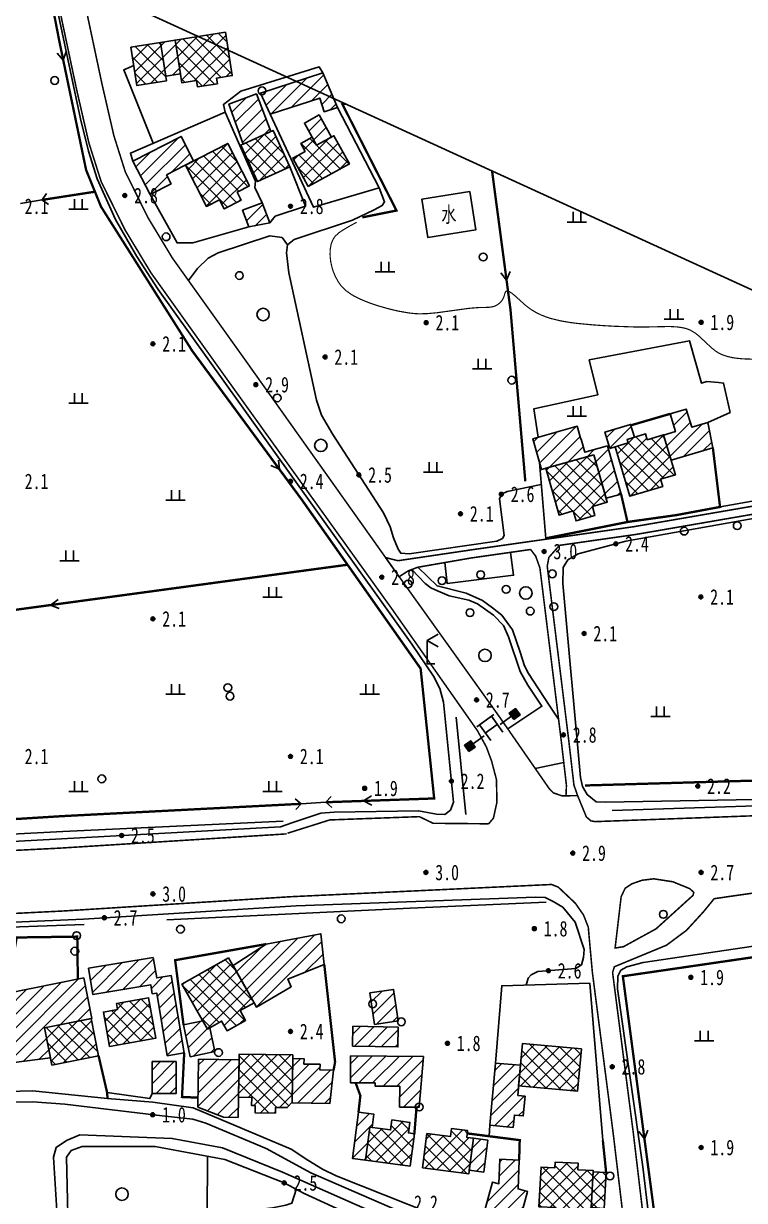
# Model space of a CAD drawing. Header units: metres. Extents: x 494039 to 619385, y 3351420 to 3402703.
# Drawn here: x 586638.6 to 586824.2, y 3394389.4 to 3394692.6 of the extents above; entities that cross this region are included whole.
import ezdxf
from ezdxf.enums import TextEntityAlignment as Align

# ---------------------------------------------------------------- set-up
doc = ezdxf.new("R2010")
doc.units = ezdxf.units.M
for name, pattern in [('2180', [0]), ('2430', [0]), ('2450', [0]), ('4410a', [0]), ('8521', [0]), ('8522', [0]), ('9376', [0]), ('9610', [0])]:
    doc.linetypes.add(name, pattern=pattern)
for name, color, linetype in [('210100', 130, 'Continuous'), ('220200', 130, 'Continuous'), ('220900', 130, '2180'), ('261000', 141, 'Continuous'), ('261301', 141, 'Continuous'), ('310300', 8, 'Continuous'), ('310500', 8, 'Continuous'), ('350203', 8, 'Continuous'), ('380201', 8, '2430'), ('380202', 8, '2450'), ('420500', 8, 'Continuous'), ('440100', 8, 'Continuous'), ('451002', 8, 'Continuous'), ('510301', 8, 'Continuous'), ('720100', 8, 'Continuous'), ('760201', 8, '8521'), ('760202', 8, '8522'), ('810100', 8, '9610'), ('810302', 8, 'Continuous'), ('810501', 8, 'Continuous'), ('810510', 8, 'Continuous'), ('范围线', 8, 'Continuous')]:
    doc.layers.add(name, color=color, linetype=linetype)
doc.layers.add('710101', color=8, linetype='Continuous', lineweight=0)
pattern_1 = [(45, (0, 0), (-1.767766953, 1.767766953), []), (135, (0, 0), (-1.767766953, -1.767766953), [])]
pattern_2 = [(45, (0, 0), (-1.767766953, 1.767766953), [])]

# ---------------------------------------------------------------- blocks, each defined once
blk = doc.blocks.new('gc052')
for p, q in [((0, 3), (1.39, 3.8)), ((0, 3), (1.39, 2.2)), ((0, 0), (0, 3)), ((1, 0), (0, 0))]:
    blk.add_line(p, q)
blk = doc.blocks.new('gc170')
at = {"linetype": 'Continuous'}
blk.add_circle((0, 0), 0.5, dxfattribs=at)
blk = doc.blocks.new('gu')
at = {"flags": 128}
for points in [[(3.75, 0), (-3.75, 0)], [(2.71, -0.6), (3.75, 0), (3.75, 0), (2.71, 0.6)]]:
    blk.add_lwpolyline(points, dxfattribs=at)
blk = doc.blocks.new('p_point')
for radius in [0.25, 0.2, 0.15, 0.1, 0.05]:
    blk.add_circle((0, 0), radius)
blk.add_point((0, 0))
blk = doc.blocks.new('v1')
blk.add_circle((0, 0), 0.8)
blk = doc.blocks.new('vm')
at = {"linetype": 'Continuous'}
for p, q in [((1.25, 0), (-1.25, 0)), ((-0.5, 0), (-0.5, 1.3)), ((0.5, 1.3), (0.5, 0))]:
    blk.add_line(p, q, dxfattribs=at)
blk = doc.blocks.new('gc002')
at = {"linetype": 'Continuous'}
blk.add_hatch(color=256, dxfattribs=at).paths.add_polyline_path([(0.5, 0.5), (-0.5, 0.5), (-0.5, -0.5), (0.5, -0.5)])
blk.add_lwpolyline([(-0.5, -0.5), (0.5, -0.5), (0.5, 0.5), (-0.5, 0.5), (-0.5, -0.5)])
blk = doc.blocks.new('gc284')
at = {"linetype": 'Continuous'}
for p, q in [((-1.35, 2.5), (1.35, 2.5)), ((-0.95, 0), (-0.95, 2.5)), ((-0.95, 2.5), (0.95, 2.5)), ((0.95, 0), (0.95, 2.5)), ((-0.95, 1.2), (0.95, 1.2))]:
    blk.add_line(p, q, dxfattribs=at)
blk = doc.blocks.new('1-3&1-4')
at = {"layer": '310300', "linetype": 'Continuous'}
h = blk.add_hatch(dxfattribs=at)
h.set_pattern_fill('ANSI31', color=8, scale=20, style=0)
h.set_pattern_definition(pattern_2)
h.paths.add_polyline_path([(586673.8275, 3394687.7667), (586677.6299, 3394688.3706), (586679.0161, 3394679.6414), (586675.2137, 3394679.0376)])
h = blk.add_hatch(dxfattribs=at)
h.set_pattern_fill('ANSI31', color=8, scale=20, style=0)
h.set_pattern_definition(pattern_2)
h.paths.add_polyline_path([(586715.6955, 3394679.9108), (586719.4715, 3394671.0125), (586716.0403, 3394669.8933), (586714.8845, 3394673.4366), (586702.1111, 3394669.2701), (586699.5849, 3394674.6558)])
h = blk.add_hatch(dxfattribs=at)
h.set_pattern_fill('ANSI31', color=8, scale=20, style=0)
h.set_pattern_definition(pattern_2)
h.paths.add_polyline_path([(586695.1218, 3394661.5401), (586691.4889, 3394671.8738), (586698.576, 3394674.5125), (586702.3107, 3394664.8444)])
h = blk.add_hatch(dxfattribs=at)
h.set_pattern_fill('ANSI31', color=8, scale=20, style=0)
h.set_pattern_definition(pattern_2)
h.paths.add_polyline_path([(586714.0533, 3394661.2595), (586710.9086, 3394667.0004), (586714.7229, 3394669.0898), (586717.8677, 3394663.3489)])
h = blk.add_hatch(dxfattribs=at)
h.set_pattern_fill('ANSI31', color=8, scale=20, style=0)
h.set_pattern_definition(pattern_2)
h.paths.add_polyline_path([(586675.3992, 3394653.6768), (586676.6059, 3394651.3138), (586671.1917, 3394648.549), (586666.7743, 3394657.1995), (586679.1789, 3394663.534), (586682.3896, 3394657.2465)])
h = blk.add_hatch(dxfattribs=at)
h.set_pattern_fill('ANSI31', color=8, scale=20, style=0)
h.set_pattern_definition(pattern_2)
h.paths.add_polyline_path([(586700.016, 3394646.4358), (586701.9816, 3394641.2771), (586696.6223, 3394640.2345), (586694.9893, 3394644.5204)])
h = blk.add_hatch(dxfattribs=at)
h.set_pattern_fill('ANSI31', color=8, scale=20, style=0)
h.set_pattern_definition(pattern_2)
h.paths.add_polyline_path([(586803.4288, 3394586.5936), (586806.4501, 3394587.4914), (586805.0884, 3394592.074), (586809.2689, 3394593.3162), (586810.6645, 3394588.6195), (586814.8056, 3394589.8501), (586816.1017, 3394583.3554), (586805.3411, 3394580.158)])
h = blk.add_hatch(dxfattribs=at)
h.set_pattern_fill('ANSI31', color=8, scale=20, style=0)
h.set_pattern_definition(pattern_2)
h.paths.add_polyline_path([(586785.4677, 3394581.5458), (586771.9467, 3394577.7312), (586769.7095, 3394585.6609), (586781.1522, 3394588.8891), (586782.1005, 3394585.5276), (586782.1886, 3394585.5524), (586783.1408, 3394582.1773), (586788.9692, 3394583.8216), (586792.4732, 3394571.4017), (586788.6351, 3394570.3189)])
h = blk.add_hatch(dxfattribs=at)
h.set_pattern_fill('ANSI31', color=8, scale=20, style=0)
h.set_pattern_definition(pattern_2)
h.paths.add_polyline_path([(586789.5686, 3394583.1741), (586788.3167, 3394587.387), (586794.9239, 3394589.3503), (586795.9009, 3394586.0625), (586793.9972, 3394585.4968), (586794.2721, 3394584.5717)])
h = blk.add_hatch(dxfattribs=at)
h.set_pattern_fill('ANSI31', color=8, scale=20, style=0)
h.set_pattern_definition(pattern_2)
h.paths.add_polyline_path([(586692.5553, 3394449.957), (586701.1018, 3394455.4867), (586715.1204, 3394458.1477), (586716.0427, 3394450.2257), (586706.6997, 3394446.4896), (586707.4937, 3394444.5041), (586698.5881, 3394439.2536), (586697.952, 3394440.3822)])
h = blk.add_hatch(dxfattribs=at)
h.set_pattern_fill('ANSI31', color=8, scale=20, style=0)
h.set_pattern_definition(pattern_2)
h.paths.add_polyline_path([(586671.9934, 3394452.0492), (586672.883, 3394446.7603), (586676.6235, 3394447.3895), (586679.9767, 3394427.4546), (586675.6001, 3394426.7184), (586672.8831, 3394442.8713), (586671.7623, 3394442.6827), (586671.3734, 3394444.9945), (586656.4666, 3394442.4871), (586655.3297, 3394449.2462)])
h = blk.add_hatch(dxfattribs=at)
h.set_pattern_fill('ANSI31', color=8, scale=20, style=0)
h.set_pattern_definition(pattern_2)
h.paths.add_polyline_path([(586643.962, 3394433.8704), (586645.5142, 3394426.1632), (586635.5237, 3394424.9243), (586633.7716, 3394442.6818), (586654.0942, 3394446.7747), (586656.1969, 3394436.3345)])
h = blk.add_hatch(dxfattribs=at)
h.set_pattern_fill('ANSI31', color=8, scale=20, style=0)
h.set_pattern_definition(pattern_2)
h.paths.add_polyline_path([(586727.807, 3394442.937), (586733.8787, 3394443.8246), (586735.0704, 3394435.6726), (586728.9987, 3394434.785)])
h = blk.add_hatch(dxfattribs=at)
h.set_pattern_fill('ANSI31', color=8, scale=20, style=0)
h.set_pattern_definition(pattern_2)
h.paths.add_polyline_path([(586679.8051, 3394434.6508), (586684.7504, 3394435.703), (586685.9395, 3394433.5935), (586686.5373, 3394433.9305), (586687.8439, 3394427.789), (586681.5499, 3394426.4499)])
h = blk.add_hatch(dxfattribs=at)
h.set_pattern_fill('ANSI31', color=8, scale=20, style=0)
h.set_pattern_definition(pattern_2)
h.paths.add_polyline_path([(586735.1034, 3394434.1208), (586735.0151, 3394429.0084), (586723.3251, 3394429.2103), (586723.4135, 3394434.3228)])
h = blk.add_hatch(dxfattribs=at)
h.set_pattern_fill('ANSI31', color=8, scale=20, style=0)
h.set_pattern_definition(pattern_2)
h.paths.add_polyline_path([(586671.7027, 3394425.2178), (586677.8974, 3394425.2028), (586677.8774, 3394416.9692), (586671.6827, 3394416.9842)])
h = blk.add_hatch(dxfattribs=at)
h.set_pattern_fill('ANSI31', color=8, scale=20, style=0)
h.set_pattern_definition(pattern_2)
h.paths.add_polyline_path([(586693.8858, 3394410.8275), (586690.0874, 3394410.885), (586683.5061, 3394413.4989), (586683.6924, 3394425.8174), (586694.1101, 3394425.6599)])
h = blk.add_hatch(dxfattribs=at)
h.set_pattern_fill('ANSI31', color=8, scale=20, style=0)
h.set_pattern_definition(pattern_2)
h.paths.add_polyline_path([(586707.9327, 3394426.0069), (586710.8386, 3394425.963), (586710.8176, 3394424.5776), (586714.955, 3394424.5151), (586714.9331, 3394423.065), (586718.4271, 3394423.0122), (586717.5036, 3394414.4508), (586707.7601, 3394414.5982)])
h = blk.add_hatch(dxfattribs=at)
h.set_pattern_fill('ANSI31', color=8, scale=20, style=0)
h.set_pattern_definition(pattern_2)
h.paths.add_polyline_path([(586741.5858, 3394426.5575), (586740.4924, 3394413.4981), (586735.43, 3394413.5142), (586735.4646, 3394418.8775), (586729.12, 3394418.9185), (586729.125, 3394419.7045), (586722.7581, 3394419.7456), (586722.8028, 3394426.6788)])
h = blk.add_hatch(dxfattribs=at)
h.set_pattern_fill('ANSI31', color=8, scale=20, style=0)
h.set_pattern_definition(pattern_2)
h.paths.add_polyline_path([(586765.8454, 3394416.4533), (586767.7335, 3394416.2789), (586767.2665, 3394411.2236), (586764.9857, 3394411.4343), (586764.6907, 3394408.2408), (586758.6564, 3394408.7984), (586760.139, 3394424.8461), (586766.566, 3394424.2523)])
h = blk.add_hatch(dxfattribs=at)
h.set_pattern_fill('ANSI31', color=8, scale=20, style=0)
h.set_pattern_definition(pattern_2)
h.paths.add_polyline_path([(586726.6258, 3394399.8257), (586723.2702, 3394400.2717), (586724.8536, 3394412.1827), (586728.8231, 3394411.6551), (586728.3697, 3394408.2446), (586727.7558, 3394408.3262)])
h = blk.add_hatch(dxfattribs=at)
h.set_pattern_fill('ANSI31', color=8, scale=20, style=0)
h.set_pattern_definition(pattern_2)
h.paths.add_polyline_path([(586754.467, 3394405.4499), (586758.1865, 3394404.9555), (586757.0959, 3394396.7512), (586753.3764, 3394397.2457)])
h = blk.add_hatch(dxfattribs=at)
h.set_pattern_fill('ANSI31', color=8, scale=20, style=0)
h.set_pattern_definition(pattern_2)
h.paths.add_polyline_path([(586765.102, 3394379.5157), (586756.727, 3394384.4827), (586759.354, 3394394.191), (586760.9978, 3394393.7462), (586761.2465, 3394400.0512), (586766.2265, 3394399.8547), (586765.9329, 3394392.4108), (586768.41, 3394391.7405)])
at = {"layer": '310500', "linetype": 'Continuous'}
h = blk.add_hatch(dxfattribs=at)
h.set_pattern_fill('ANSI37', color=8, scale=20, style=0)
h.set_pattern_definition(pattern_1)
h.paths.add_polyline_path([(586666.2255, 3394686.5595), (586667.7998, 3394676.646), (586675.4018, 3394677.8532), (586673.8275, 3394687.7667)])
h = blk.add_hatch(dxfattribs=at)
h.set_pattern_fill('ANSI37', color=8, scale=20, style=0)
h.set_pattern_definition(pattern_1)
h.paths.add_polyline_path([(586690.5821, 3394690.4274), (586692.3619, 3394679.2195), (586688.3028, 3394678.5749), (586688.5347, 3394677.1148), (586683.4063, 3394676.3004), (586683.1455, 3394677.9423), (586679.3809, 3394677.3445), (586677.6299, 3394688.3706)])
h = blk.add_hatch(dxfattribs=at)
h.set_pattern_fill('ANSI37', color=8, scale=20, style=0)
h.set_pattern_definition(pattern_1)
h.paths.add_polyline_path([(586707.1706, 3394655.6999), (586698.8849, 3394651.8916), (586694.5673, 3394661.2853), (586702.853, 3394665.0936)])
h = blk.add_hatch(dxfattribs=at)
h.set_pattern_fill('ANSI37', color=8, scale=20, style=0)
h.set_pattern_definition(pattern_1)
h.paths.add_polyline_path([(586711.9187, 3394650.669), (586707.924, 3394657.9617), (586711.0839, 3394659.6926), (586709.9754, 3394661.7163), (586712.9196, 3394663.3291), (586714.0533, 3394661.2595), (586718.5454, 3394663.7201), (586722.515, 3394656.4734)])
h = blk.add_hatch(dxfattribs=at)
h.set_pattern_fill('ANSI37', color=8, scale=20, style=0)
h.set_pattern_definition(pattern_1)
h.paths.add_polyline_path([(586696.77, 3394650.8487), (586693.5968, 3394649.2283), (586694.6684, 3394647.1299), (586690.2701, 3394644.8839), (586689.062, 3394647.2498), (586685.6977, 3394645.5318), (586680.2686, 3394656.1634), (586691.2044, 3394661.7478)])
h = blk.add_hatch(dxfattribs=at)
h.set_pattern_fill('ANSI37', color=8, scale=20, style=0)
h.set_pattern_definition(pattern_1)
h.paths.add_polyline_path([(586790.9773, 3394583.5927), (586794.2721, 3394584.5717), (586793.9972, 3394585.4968), (586798.7619, 3394586.9126), (586799.2033, 3394585.4271), (586803.4045, 3394586.6755), (586806.4593, 3394576.3948), (586802.6418, 3394575.2604), (586803.2025, 3394573.3735), (586794.7594, 3394570.8647)])
h = blk.add_hatch(dxfattribs=at)
h.set_pattern_fill('ANSI37', color=8, scale=20, style=0)
h.set_pattern_definition(pattern_1)
h.paths.add_polyline_path([(586785.4677, 3394581.5458), (586788.9144, 3394569.3288), (586785.0805, 3394568.2472), (586785.7523, 3394565.8659), (586780.8886, 3394564.4937), (586780.1664, 3394567.0536), (586776.4959, 3394566.0181), (586773.0996, 3394578.0565)])
h = blk.add_hatch(dxfattribs=at)
h.set_pattern_fill('ANSI37', color=8, scale=20, style=0)
h.set_pattern_definition(pattern_1)
h.paths.add_polyline_path([(586691.4188, 3394451.9733), (586697.952, 3394440.3822), (586694.3645, 3394438.3601), (586695.792, 3394435.8274), (586691.0355, 3394433.1464), (586689.6156, 3394435.6656), (586685.9395, 3394433.5935), (586679.3986, 3394445.1982)])
h = blk.add_hatch(dxfattribs=at)
h.set_pattern_fill('ANSI37', color=8, scale=20, style=0)
h.set_pattern_definition(pattern_1)
h.paths.add_polyline_path([(586660.7745, 3394429.1189), (586659.1696, 3394437.9642), (586662.7953, 3394438.622), (586662.5165, 3394440.1588), (586670.7896, 3394441.6599), (586672.6733, 3394431.2778)])
h = blk.add_hatch(dxfattribs=at)
h.set_pattern_fill('ANSI37', color=8, scale=20, style=0)
h.set_pattern_definition(pattern_1)
h.paths.add_polyline_path([(586645.8912, 3394424.2909), (586643.962, 3394433.8704), (586655.9948, 3394436.2938), (586657.9241, 3394426.7143)])
h = blk.add_hatch(dxfattribs=at)
h.set_pattern_fill('ANSI37', color=8, scale=20, style=0)
h.set_pattern_definition(pattern_1)
h.paths.add_polyline_path([(586707.9468, 3394426.9396), (586707.7632, 3394414.8), (586706.5154, 3394413.3472), (586703.4889, 3394413.393), (586703.4672, 3394411.9556), (586698.2437, 3394412.0346), (586698.2715, 3394413.8734), (586697.3256, 3394413.8877), (586697.3571, 3394415.9726), (586693.9644, 3394416.0239), (586694.1326, 3394427.1485)])
h = blk.add_hatch(dxfattribs=at)
h.set_pattern_fill('ANSI37', color=8, scale=20, style=0)
h.set_pattern_definition(pattern_1)
h.paths.add_polyline_path([(586782.2375, 3394428.4683), (586781.2325, 3394417.5901), (586766.0798, 3394418.99), (586767.0848, 3394429.8683)])
h = blk.add_hatch(dxfattribs=at)
h.set_pattern_fill('ANSI37', color=8, scale=20, style=0)
h.set_pattern_definition(pattern_1)
h.paths.add_polyline_path([(586726.6258, 3394399.8257), (586727.7558, 3394408.3262), (586733.1027, 3394407.6154), (586733.4434, 3394410.1783), (586738.0781, 3394409.5622), (586737.7156, 3394406.8352), (586739.2424, 3394406.6323), (586738.1342, 3394398.2958)])
h = blk.add_hatch(dxfattribs=at)
h.set_pattern_fill('ANSI37', color=8, scale=20, style=0)
h.set_pattern_definition(pattern_1)
h.paths.add_polyline_path([(586741.2979, 3394397.8753), (586742.4689, 3394406.685), (586748.5319, 3394405.8791), (586748.8116, 3394407.9836), (586752.9484, 3394407.4337), (586752.7157, 3394405.6827), (586754.467, 3394405.4499), (586753.2489, 3394396.2866)])
h = blk.add_hatch(dxfattribs=at)
h.set_pattern_fill('ANSI37', color=8, scale=20, style=0)
h.set_pattern_definition(pattern_1)
h.paths.add_polyline_path([(586780.6158, 3394387.3324), (586780.4648, 3394384.5612), (586775.5244, 3394384.8304), (586775.6754, 3394387.6016), (586771.295, 3394387.8402), (586771.8514, 3394398.0517), (586775.4415, 3394397.8561), (586775.5225, 3394399.3425), (586781.4476, 3394399.0196), (586781.3568, 3394397.3538), (586785.3241, 3394397.1376), (586784.7774, 3394387.1056)])
h = blk.add_hatch(dxfattribs=at)
h.set_pattern_fill('ANSI37', color=8, scale=20, style=0)
h.set_pattern_definition(pattern_1)
h.paths.add_polyline_path([(586785.3059, 3394396.8043), (586788.6287, 3394396.6233), (586788.1267, 3394387.4099), (586784.8039, 3394387.591)])
at = {"layer": '210100', "color": 141, "linetype": 'Continuous', "flags": 128}
for points in [[(586460.535, 3394404.5722), (586463.5451, 3394402.002), (586471.2973, 3394397.2827), (586476.339, 3394394.656), (586482.1859, 3394392.8672), (586490.8273, 3394392.0329), (586500.213, 3394392.6638), (586508.26, 3394393.5195), (586524.0591, 3394396.4435), (586551.6462, 3394403.7012), (586572.1699, 3394408.3242), (586578.3448, 3394410.4677), (586606.8248, 3394415.5615), (586610.6967, 3394415.8607), (586611.503, 3394414.0427), (586633.621, 3394414.7458), (586641.0374, 3394414.806), (586649.25, 3394414.234), (586674.2914, 3394411.2401), (586682.2002, 3394410.4106), (586685.5671, 3394409.3944), (586701.0882, 3394402.8009), (586712.5467, 3394396.565), (586743.8053, 3394383.0009)], [(586731.8947, 3394384.9377), (586705.258, 3394396.7217), (586689.8773, 3394402.9835), (586676.8957, 3394405.4243), (586653.0929, 3394406.3351), (586649.689, 3394404.8653), (586646.9968, 3394403.1098), (586646.337, 3394400.5595), (586647.7937, 3394377.2423)]]:
    blk.add_lwpolyline(points, dxfattribs=at)
at = {"layer": '220200', "color": 141, "linetype": 'Continuous', "const_width": 0.6, "flags": 128}
for points in [[(586644.0582, 3394707.4145), (586647.9244, 3394687.5411), (586654.715, 3394654.9021), (586658.5495, 3394645.4478), (586682.0323, 3394608.3129), (586710.3475, 3394569.8309), (586740.8546, 3394526.4531), (586744.3418, 3394493.0014), (586716.4615, 3394492.0276)], [(586721.4838, 3394671.9554), (586720.7055, 3394671.8508), (586734.6363, 3394644.4588), (586725.8307, 3394642.6971)], [(586643.3631, 3394647.1868), (586656.9876, 3394649.2987)], [(586722.035, 3394553.2126), (586602.0407, 3394536.9118), (586600.581, 3394534.861), (586598.219, 3394534.5834), (586605.1584, 3394485.7375)], [(586783.1814, 3394496.3429), (586939.2155, 3394500.8363), (586982.6873, 3394497.5148)], [(586710.0668, 3394491.6185), (586648.2717, 3394488.4317), (586596.276, 3394485.1825), (586544.1979, 3394483.2154), (586459.5203, 3394478.7366)], [(586986.2153, 3394468.8044), (586935.7761, 3394466.1656), (586935.4152, 3394467.2699), (586901.101, 3394462.0453), (586868.533, 3394457.974), (586831.6288, 3394452.8529), (586792.9299, 3394447.2035), (586801.9334, 3394379.3484), (586836.5721, 3394381.7162), (586838.782, 3394359.8741), (586888.9199, 3394367.5607), (586940.5758, 3394375.0655), (586996.2717, 3394383.0744)]]:
    blk.add_lwpolyline(points, dxfattribs=at)
at = {"layer": '220200', "color": 141, "linetype": 'Continuous', "const_width": 0.6, "elevation": 2.8894, "flags": 128}
blk.add_lwpolyline([(586767.811, 3394574.7011), (586763.9935, 3394618.909), (586759.2455, 3394654.6614)], dxfattribs=at)
at = {"layer": '220900', "color": 141, "linetype": 'Continuous'}
for p, q in [((586643.3631, 3394647.1868), (586644.5191, 3394648.8189)), ((586643.3631, 3394647.1868), (586644.9952, 3394646.0308)), ((586710.0668, 3394491.6185), (586708.5652, 3394492.9395)), ((586710.0668, 3394491.6185), (586708.7458, 3394490.1169)), ((586716.4615, 3394492.0276), (586717.7825, 3394493.5292)), ((586716.4615, 3394492.0276), (586717.9631, 3394490.7066))]:
    blk.add_line(p, q, dxfattribs=at)
at = {"layer": '220900', "color": 141, "linetype": '2180', "flags": 128}
for points, elevation in [([(586637.845, 3394646.2445), (586643.3631, 3394647.1868)], 2.589), ([(586710.0668, 3394491.6185), (586716.4615, 3394492.0276)], 2.6605)]:
    blk.add_lwpolyline(points, dxfattribs=dict(at, elevation=elevation))
at = {"layer": '261000', "color": 141, "linetype": 'Continuous', "elevation": 2.9192, "flags": 128}
blk.add_lwpolyline([(586741.1544, 3394647.4143), (586753.5159, 3394649.3524), (586755.066, 3394639.466), (586742.7045, 3394637.5279)], close=True, dxfattribs=at)
at = {"layer": '310300', "color": 8, "linetype": 'Continuous', "flags": 128}
for points in [[(586673.8275, 3394687.7667), (586677.6299, 3394688.3706), (586679.0161, 3394679.6414), (586675.2137, 3394679.0376)], [(586715.6955, 3394679.9108), (586719.4715, 3394671.0125), (586716.0403, 3394669.8933), (586714.8845, 3394673.4366), (586702.1111, 3394669.2701), (586699.5849, 3394674.6558)], [(586695.1218, 3394661.5401), (586691.4889, 3394671.8738), (586698.576, 3394674.5125), (586702.3107, 3394664.8444)], [(586714.0533, 3394661.2595), (586710.9086, 3394667.0004), (586714.7229, 3394669.0898), (586717.8677, 3394663.3489)], [(586675.3992, 3394653.6768), (586676.6059, 3394651.3138), (586671.1917, 3394648.549), (586666.7743, 3394657.1995), (586679.1789, 3394663.534), (586682.3896, 3394657.2465)], [(586700.016, 3394646.4358), (586701.9816, 3394641.2771), (586696.6223, 3394640.2345), (586694.9893, 3394644.5204)], [(586803.4288, 3394586.5936), (586806.4501, 3394587.4914), (586805.0884, 3394592.074), (586809.2689, 3394593.3162), (586810.6645, 3394588.6195), (586814.8056, 3394589.8501), (586816.1017, 3394583.3554), (586805.3411, 3394580.158)], [(586785.4677, 3394581.5458), (586771.9467, 3394577.7312), (586769.7095, 3394585.6609), (586781.1522, 3394588.8891), (586782.1005, 3394585.5276), (586782.1886, 3394585.5524), (586783.1408, 3394582.1773), (586788.9692, 3394583.8216), (586792.4732, 3394571.4017), (586788.6351, 3394570.3189)], [(586789.5686, 3394583.1741), (586788.3167, 3394587.387), (586794.9239, 3394589.3503), (586795.9009, 3394586.0625), (586793.9972, 3394585.4968), (586794.2721, 3394584.5717)], [(586692.5553, 3394449.957), (586701.1018, 3394455.4867), (586715.1204, 3394458.1477), (586716.0427, 3394450.2257), (586706.6997, 3394446.4896), (586707.4937, 3394444.5041), (586698.5881, 3394439.2536), (586697.952, 3394440.3822)], [(586671.9934, 3394452.0492), (586672.883, 3394446.7603), (586676.6235, 3394447.3895), (586679.9767, 3394427.4546), (586675.6001, 3394426.7184), (586672.8831, 3394442.8713), (586671.7623, 3394442.6827), (586671.3734, 3394444.9945), (586656.4666, 3394442.4871), (586655.3297, 3394449.2462)], [(586727.807, 3394442.937), (586733.8787, 3394443.8246), (586735.0704, 3394435.6726), (586728.9987, 3394434.785)], [(586679.8051, 3394434.6508), (586684.7504, 3394435.703), (586685.9395, 3394433.5935), (586686.5373, 3394433.9305), (586687.8439, 3394427.789), (586681.5499, 3394426.4499)], [(586671.7027, 3394425.2178), (586677.8974, 3394425.2028), (586677.8774, 3394416.9692), (586671.6827, 3394416.9842)], [(586707.9327, 3394426.0069), (586710.8386, 3394425.963), (586710.8176, 3394424.5776), (586714.955, 3394424.5151), (586714.9331, 3394423.065), (586718.4271, 3394423.0122), (586717.5036, 3394414.4508), (586707.7601, 3394414.5982)], [(586741.5858, 3394426.5575), (586740.4924, 3394413.4981), (586735.43, 3394413.5142), (586735.4646, 3394418.8775), (586729.12, 3394418.9185), (586729.125, 3394419.7045), (586722.7581, 3394419.7456), (586722.8028, 3394426.6788)], [(586726.6258, 3394399.8257), (586723.2702, 3394400.2717), (586724.8536, 3394412.1827), (586728.8231, 3394411.6551), (586728.3697, 3394408.2446), (586727.7558, 3394408.3262)], [(586754.467, 3394405.4499), (586758.1865, 3394404.9555), (586757.0959, 3394396.7512), (586753.3764, 3394397.2457)], [(586765.102, 3394379.5157), (586756.727, 3394384.4827), (586759.354, 3394394.191), (586760.9978, 3394393.7462), (586761.2465, 3394400.0512), (586766.2265, 3394399.8547), (586765.9329, 3394392.4108), (586768.41, 3394391.7405)]]:
    blk.add_lwpolyline(points, close=True, dxfattribs=at)
for points, elevation in [([(586643.962, 3394433.8704), (586645.5142, 3394426.1632), (586635.5237, 3394424.9243), (586633.7716, 3394442.6818), (586654.0942, 3394446.7747), (586656.1969, 3394436.3345)], 5.6393), ([(586735.1034, 3394434.1208), (586735.0151, 3394429.0084), (586723.3251, 3394429.2103), (586723.4135, 3394434.3228)], 5.0825), ([(586693.8858, 3394410.8275), (586690.0874, 3394410.885), (586683.5061, 3394413.4989), (586683.6924, 3394425.8174), (586694.1101, 3394425.6599)], 4.7098), ([(586765.8454, 3394416.4533), (586767.7335, 3394416.2789), (586767.2665, 3394411.2236), (586764.9857, 3394411.4343), (586764.6907, 3394408.2408), (586758.6564, 3394408.7984), (586760.139, 3394424.8461), (586766.566, 3394424.2523)], 6.9452)]:
    blk.add_lwpolyline(points, close=True, dxfattribs=dict(at, elevation=elevation))
at = {"layer": '310500', "color": 8, "linetype": 'Continuous', "flags": 128}
for points, elevation in [([(586666.2255, 3394686.5595), (586667.7998, 3394676.646), (586675.4018, 3394677.8532), (586673.8275, 3394687.7667)], 9.3198), ([(586690.5821, 3394690.4274), (586692.3619, 3394679.2195), (586688.3028, 3394678.5749), (586688.5347, 3394677.1148), (586683.4063, 3394676.3004), (586683.1455, 3394677.9423), (586679.3809, 3394677.3445), (586677.6299, 3394688.3706)], 10.7159), ([(586707.1706, 3394655.6999), (586698.8849, 3394651.8916), (586694.5673, 3394661.2853), (586702.853, 3394665.0936)], 10.1578), ([(586711.9187, 3394650.669), (586707.924, 3394657.9617), (586711.0839, 3394659.6926), (586709.9754, 3394661.7163), (586712.9196, 3394663.3291), (586714.0533, 3394661.2595), (586718.5454, 3394663.7201), (586722.515, 3394656.4734)], 9.2424), ([(586696.77, 3394650.8487), (586693.5968, 3394649.2283), (586694.6684, 3394647.1299), (586690.2701, 3394644.8839), (586689.062, 3394647.2498), (586685.6977, 3394645.5318), (586680.2686, 3394656.1634), (586691.2044, 3394661.7478)], 14.1095), ([(586691.4188, 3394451.9733), (586697.952, 3394440.3822), (586694.3645, 3394438.3601), (586695.792, 3394435.8274), (586691.0355, 3394433.1464), (586689.6156, 3394435.6656), (586685.9395, 3394433.5935), (586679.3986, 3394445.1982)], 13.3974), ([(586645.8912, 3394424.2909), (586643.962, 3394433.8704), (586655.9948, 3394436.2938), (586657.9241, 3394426.7143)], 10.2271), ([(586782.2375, 3394428.4683), (586781.2325, 3394417.5901), (586766.0798, 3394418.99), (586767.0848, 3394429.8683)], 13.9277), ([(586726.6258, 3394399.8257), (586727.7558, 3394408.3262), (586733.1027, 3394407.6154), (586733.4434, 3394410.1783), (586738.0781, 3394409.5622), (586737.7156, 3394406.8352), (586739.2424, 3394406.6323), (586738.1342, 3394398.2958)], 10.4066)]:
    blk.add_lwpolyline(points, close=True, dxfattribs=dict(at, elevation=elevation))
for points in [[(586790.9773, 3394583.5927), (586794.2721, 3394584.5717), (586793.9972, 3394585.4968), (586798.7619, 3394586.9126), (586799.2033, 3394585.4271), (586803.4045, 3394586.6755), (586806.4593, 3394576.3948), (586802.6418, 3394575.2604), (586803.2025, 3394573.3735), (586794.7594, 3394570.8647)], [(586785.4677, 3394581.5458), (586788.9144, 3394569.3288), (586785.0805, 3394568.2472), (586785.7523, 3394565.8659), (586780.8886, 3394564.4937), (586780.1664, 3394567.0536), (586776.4959, 3394566.0181), (586773.0996, 3394578.0565)], [(586660.7745, 3394429.1189), (586659.1696, 3394437.9642), (586662.7953, 3394438.622), (586662.5165, 3394440.1588), (586670.7896, 3394441.6599), (586672.6733, 3394431.2778)], [(586707.9468, 3394426.9396), (586707.7632, 3394414.8), (586706.5154, 3394413.3472), (586703.4889, 3394413.393), (586703.4672, 3394411.9556), (586698.2437, 3394412.0346), (586698.2715, 3394413.8734), (586697.3256, 3394413.8877), (586697.3571, 3394415.9726), (586693.9644, 3394416.0239), (586694.1326, 3394427.1485)], [(586741.2979, 3394397.8753), (586742.4689, 3394406.685), (586748.5319, 3394405.8791), (586748.8116, 3394407.9836), (586752.9484, 3394407.4337), (586752.7157, 3394405.6827), (586754.467, 3394405.4499), (586753.2489, 3394396.2866)], [(586780.6158, 3394387.3324), (586780.4648, 3394384.5612), (586775.5244, 3394384.8304), (586775.6754, 3394387.6016), (586771.295, 3394387.8402), (586771.8514, 3394398.0517), (586775.4415, 3394397.8561), (586775.5225, 3394399.3425), (586781.4476, 3394399.0196), (586781.3568, 3394397.3538), (586785.3241, 3394397.1376), (586784.7774, 3394387.1056)], [(586785.3059, 3394396.8043), (586788.6287, 3394396.6233), (586788.1267, 3394387.4099), (586784.8039, 3394387.591)]]:
    blk.add_lwpolyline(points, close=True, dxfattribs=at)
at = {"layer": '350203', "color": 8, "linetype": 'Continuous'}
for p, q in [((586765.0661, 3394514.7715), (586761.319, 3394512.0832)), ((586753.5094, 3394506.4802), (586757.2565, 3394509.1685))]:
    blk.add_line(p, q, dxfattribs=at)
at = {"layer": '380201', "color": 8, "linetype": '2430', "const_width": 0.6, "flags": 128}
for points, elevation in [([(586805.0884, 3394592.074), (586794.9912, 3394589.1238)], 5.067), ([(586718.8301, 3394425.0919), (586716.0427, 3394450.2257)], 4.9241), ([(586660.2259, 3394415.6858), (586660.1274, 3394417.2191), (586657.9241, 3394426.7143)], 4.0668), ([(586718.4271, 3394423.0122), (586718.8301, 3394425.0919)], 4.9241), ([(586724.1132, 3394419.7368), (586725.3387, 3394416.4179), (586724.8536, 3394412.1827)], 4.9241), ([(586739.2424, 3394406.6323), (586739.801, 3394413.5003)], 4.9241)]:
    blk.add_lwpolyline(points, dxfattribs=dict(at, elevation=elevation))
for points in [[(586794.1225, 3394564.2233), (586806.6541, 3394565.9867), (586817.9552, 3394568.0943), (586816.1017, 3394583.3554)], [(586773.0752, 3394560.0065), (586794.1225, 3394564.2233), (586792.4732, 3394571.4017)], [(586652.5811, 3394446.47), (586652.4413, 3394457.4034), (586636.8177, 3394457.1873), (586634.4358, 3394442.8156)], [(586701.1018, 3394455.4867), (586677.6371, 3394451.3385), (586679.8051, 3394434.6508)], [(586679.9767, 3394427.4546), (586679.4039, 3394416.0952), (586683.5429, 3394415.9328)], [(586766.2265, 3394399.8547), (586766.373, 3394404.9805), (586752.8528, 3394406.7139)], [(586788.6287, 3394396.6233), (586787.7731, 3394404.9078)]]:
    blk.add_lwpolyline(points, dxfattribs=at)
at = {"layer": '380202', "color": 8, "linetype": '2450', "flags": 128}
for points in [[(586666.9799, 3394681.809), (586664.3905, 3394680.7119), (586672.023, 3394661.805)], [(586715.6955, 3394679.9108), (586714.7032, 3394681.5139), (586694.5507, 3394675.2373), (586690.0847, 3394671.7709), (586690.4823, 3394669.7624), (586666.1133, 3394659.2574), (586666.7743, 3394657.1995)], [(586702.1111, 3394669.2701), (586713.256, 3394645.2846), (586730.1591, 3394650.3121), (586719.4715, 3394671.0125)], [(586701.9816, 3394641.2771), (586703.4294, 3394642.9905), (586711.2231, 3394645.6173), (586707.1706, 3394655.6999)], [(586671.1917, 3394648.549), (586678.1599, 3394636.1151), (586682.1723, 3394636.1762), (586696.6223, 3394640.2345)], [(586814.8056, 3394589.8501), (586820.5483, 3394592.4415), (586818.8464, 3394600.0073), (586817.567, 3394600.1542), (586814.5607, 3394600.4044), (586813.1598, 3394599.9969), (586810.1101, 3394610.9019), (586784.2601, 3394605.9917), (586786.4423, 3394596.9739), (586770.0315, 3394593.3774), (586771.1528, 3394586.0681)], [(586787.7731, 3394404.9078), (586784.3983, 3394445.4057), (586761.7564, 3394444.7533), (586760.139, 3394424.8461)]]:
    blk.add_lwpolyline(points, dxfattribs=at)
for points, elevation in [([(586700.016, 3394646.4358), (586698.1202, 3394650.3864), (586698.3675, 3394652.0026), (586690.4823, 3394669.7624)], 5.3885), ([(586771.4456, 3394579.5074), (586773.0752, 3394560.0065)], 4.8118), ([(586660.1274, 3394417.2191), (586671.1293, 3394415.6801), (586671.6827, 3394416.9842)], 4.0668), ([(586758.6564, 3394408.7984), (586758.4675, 3394405.994)], 5.579)]:
    blk.add_lwpolyline(points, dxfattribs=dict(at, elevation=elevation))
at = {"layer": '420500', "color": 8, "linetype": 'Continuous', "const_width": 0.4, "flags": 128}
for points in [[(586758.3635, 3394486.4695), (586759.5966, 3394487.9115), (586760.5076, 3394492.0737), (586760.3704, 3394497.9055), (586759.1247, 3394502.6429), (586757.7858, 3394506.2579), (586755.4785, 3394510.4621), (586733.4426, 3394541.85), (586691.054, 3394600.9165), (586671.3287, 3394628.5454), (586664.7231, 3394639.4891), (586658.5804, 3394651.9193), (586655.4078, 3394661.9569), (586652.2577, 3394675.6646), (586645.6753, 3394706.6739)], [(586653.2509, 3394703.2045), (586658.7903, 3394677.1084), (586661.8677, 3394663.717), (586664.805, 3394654.424), (586670.5961, 3394642.7053), (586676.9232, 3394632.223), (586696.4941, 3394604.8104), (586731.83, 3394555.0564)], [(586735.3264, 3394550.1333), (586761.0777, 3394514.1274)], [(586761.0777, 3394514.1274), (586773.9653, 3394495.5294), (586775.0603, 3394494.421), (586777.2592, 3394493.6727), (586781.2777, 3394493.7333), (586783.5341, 3394488.2334), (586784.6946, 3394487.2326), (586785.7519, 3394487.0314), (586938.148, 3394492.6401), (586985.418, 3394493.5263)], [(586463.6536, 3394471.1767), (586559.5605, 3394475.7667), (586647.9367, 3394480.2018), (586706.3349, 3394483.87)], [(586982.5114, 3394476.8982), (586938.608, 3394476.075), (586841.6129, 3394472.5053), (586831.3164, 3394469.3319), (586816.4393, 3394467.1812), (586813.6321, 3394463.7368)], [(586707.3515, 3394467.686), (586774.5778, 3394470.8387), (586776.284, 3394470.1691), (586780.6874, 3394466.0157), (586782.8076, 3394462.9569), (586784.0201, 3394459.8607), (586785.0652, 3394448.3191), (586790.4773, 3394406.4094), (586795.4062, 3394365.1236), (586799.4264, 3394329.4344), (586803.7656, 3394300.7777)], [(586707.3515, 3394467.686), (586648.8515, 3394464.0113), (586560.3545, 3394459.5701), (586464.3446, 3394454.9977)], [(586813.6321, 3394463.7368), (586809.2896, 3394459.0106), (586804.1675, 3394455.1989), (586790.7531, 3394449.6504), (586790.2833, 3394448.1657), (586795.5935, 3394407.0451), (586800.9988, 3394361.5325)]]:
    blk.add_lwpolyline(points, dxfattribs=at)
at = {"layer": '420500', "color": 8, "linetype": 'Continuous', "const_width": 0.4, "elevation": 3.2333, "flags": 128}
blk.add_lwpolyline([(586758.3635, 3394486.4695), (586744.0569, 3394486.6073), (586740.5247, 3394488.3144), (586717.4498, 3394487.4687), (586706.5845, 3394484.0412)], dxfattribs=at)
at = {"layer": '420500', "color": 8, "linetype": 'Continuous', "const_width": 0.4, "flags": 128}
blk.add_lwpolyline([(586790.9363, 3394454.4768), (586792.4857, 3394467.685), (586793.5143, 3394469.8598), (586795.2497, 3394471.0149), (586797.8694, 3394471.9268), (586800.8963, 3394472.2962), (586805.7602, 3394471.5501), (586810.1353, 3394469.7725), (586811.1883, 3394468.837), (586811.0108, 3394468.0606), (586801.4807, 3394459.4152), (586793.0697, 3394454.8038)], close=True, dxfattribs=at)
at = {"layer": '440100', "color": 8, "linetype": '4410a', "const_width": 0.4, "flags": 128}
for points in [[(586731.83, 3394555.0564), (586735.0293, 3394554.2467), (586753.6628, 3394557.0032), (586795.8447, 3394563.0256), (586832.4048, 3394569.3399), (586870.7149, 3394575.7918), (586905.3801, 3394581.7055)], [(586769.1824, 3394557.1391), (586770.4801, 3394555.4264), (586771.5685, 3394552.3694), (586777.101, 3394507.5529), (586778.4007, 3394496.3546), (586778.2838, 3394493.6881)]]:
    blk.add_lwpolyline(points, dxfattribs=at)
at = {"layer": '440100', "color": 8, "linetype": 'Continuous', "const_width": 0.4, "flags": 128}
for points in [[(586776.621, 3394558.2011), (586796.1655, 3394560.9915), (586832.751, 3394567.3102), (586871.0586, 3394573.7617), (586900.0519, 3394578.6949), (586918.2507, 3394581.8408)], [(586735.3264, 3394550.1333), (586737.6651, 3394551.6263), (586740.093, 3394552.5531), (586753.959, 3394554.9656), (586769.1824, 3394557.1391)], [(586776.621, 3394558.2011), (586773.8761, 3394555.1085), (586773.4549, 3394552.8195), (586779.0155, 3394507.7816), (586780.3337, 3394496.4239), (586781.2777, 3394493.7333)]]:
    blk.add_lwpolyline(points, dxfattribs=at)
at = {"layer": '710101', "color": 8, "linetype": 'Continuous', "const_width": 0.3, "elevation": 2, "flags": 128}
blk.add_lwpolyline([(586724.3902, 3394641.4405), (586722.5359, 3394640.4229), (586720.7209, 3394639.3548), (586719.7498, 3394638.6768), (586718.8593, 3394637.8414), (586718.3679, 3394637.1496), (586717.9139, 3394636.1161), (586717.7738, 3394635.6224), (586717.5923, 3394634.5891), (586717.5271, 3394633.2425), (586717.554, 3394632.559), (586717.7145, 3394631.1988), (586718.0947, 3394629.5642), (586718.3264, 3394628.8476), (586718.8281, 3394627.6065), (586719.6613, 3394626.0708), (586720.3244, 3394625.1431), (586720.6908, 3394624.7148), (586721.653, 3394623.8064), (586722.9446, 3394622.8834), (586723.6361, 3394622.4731), (586725.0885, 3394621.7324), (586726.6115, 3394621.0762), (586727.7877, 3394620.628), (586730.2006, 3394619.8228), (586732.6644, 3394619.1245), (586735.1535, 3394618.5376), (586737.6483, 3394618.0935), (586739.3058, 3394617.9073), (586740.463, 3394617.8472), (586742.4468, 3394617.8853), (586745.0735, 3394618.1245), (586753.2723, 3394619.2541), (586755.6009, 3394619.4482), (586758.0992, 3394619.5057), (586758.6989, 3394619.5512), (586759.5418, 3394619.707), (586759.9828, 3394619.8542), (586760.6083, 3394620.1702), (586761.1804, 3394620.594), (586761.4397, 3394620.8429), (586761.891, 3394621.4089), (586762.2039, 3394621.9907), (586762.6387, 3394623.3883), (586762.8492, 3394623.6309), (586763.1231, 3394623.7137), (586763.6354, 3394623.5859), (586764.2482, 3394623.2164), (586765.1833, 3394622.4564), (586767.9589, 3394619.9513), (586769.2982, 3394618.9568), (586770.6107, 3394618.1681), (586771.9024, 3394617.5394), (586773.1779, 3394617.0352), (586774.4409, 3394616.628), (586776.94, 3394616.0233), (586779.4159, 3394615.6049), (586781.2637, 3394615.3686), (586785.5625, 3394614.9682), (586788.0189, 3394614.7981), (586791.0991, 3394614.627), (586796.0869, 3394614.4585), (586798.6389, 3394614.4505), (586804.8897, 3394614.582), (586806.9429, 3394614.4684), (586808.2637, 3394614.2739), (586808.9038, 3394614.1277), (586809.5271, 3394613.9417), (586810.3273, 3394613.6209), (586811.562, 3394612.8847), (586812.5436, 3394612.1027), (586815.7752, 3394609.0736), (586816.7658, 3394608.2837), (586817.5112, 3394607.7995), (586818.5081, 3394607.3094), (586819.7744, 3394606.8744), (586821.098, 3394606.57), (586822.0042, 3394606.4247), (586823.8562, 3394606.2426), (586826.2119, 3394606.1699)], dxfattribs=at)
at = {"layer": '760201', "color": 8, "linetype": '8521', "flags": 128}
for points in [[(586459.6191, 3394472.8651), (586555.9667, 3394477.6335), (586640.5392, 3394482.1724), (586704.7566, 3394485.6915), (586707.9775, 3394486.8314), (586715.1859, 3394489.2258), (586718.6009, 3394489.5063), (586740.3297, 3394489.8442), (586744.9474, 3394488.9508), (586747.0791, 3394488.831), (586748.5337, 3394490.0095), (586749.3238, 3394492.0346), (586746.7158, 3394517.795), (586745.7652, 3394521.3213), (586744.1644, 3394524.5062), (586738.5766, 3394532.77), (586694.3222, 3394594.7693), (586673.2435, 3394624.0954), (586667.7881, 3394632.5722), (586662.253, 3394642.1288), (586657.5877, 3394652.6299), (586655.2991, 3394659.7692), (586653.2769, 3394668.0728), (586645.2808, 3394705.7976), (586645.023, 3394706.9726)], [(586730.1591, 3394650.3121), (586731.5722, 3394646.6872), (586730.9831, 3394645.7193), (586728.8599, 3394644.653), (586723.2712, 3394642.0106), (586708.2727, 3394636.9875), (586706.5799, 3394635.6594), (586706.3513, 3394633.5881), (586706.8811, 3394628.4028), (586714.0454, 3394595.6026), (586715.3607, 3394591.7077), (586718.2245, 3394586.7233), (586731.2924, 3394566.5381), (586732.9772, 3394563.0077), (586733.8606, 3394560.1093), (586735.0307, 3394557.1869), (586735.7373, 3394556.1675), (586737.8749, 3394556.046), (586760.4599, 3394559.2505), (586761.9331, 3394559.9753), (586762.3913, 3394560.7281), (586761.2025, 3394570.1497), (586761.6418, 3394571.3561), (586763.1151, 3394572.081), (586771.9172, 3394573.8641)], [(586817.9552, 3394568.0943), (586827.6545, 3394569.815), (586877.3272, 3394577.7718), (586905.4941, 3394582.5371)], [(586919.15, 3394581.4289), (586900.3269, 3394578.2307), (586793.6598, 3394559.2539), (586781.4278, 3394556.0346), (586778.754, 3394554.468), (586777.5539, 3394552.4961), (586777.4927, 3394548.3575), (586782.0387, 3394498.437), (586782.5212, 3394496.0798), (586783.7616, 3394493.9985), (586786.0405, 3394492.1698), (586788.4593, 3394492.0247), (586908.6607, 3394494.2167), (586985.7913, 3394495.2073)], [(586984.1993, 3394475.0806), (586931.0914, 3394474.4987), (586859.5517, 3394470.8513), (586856.2203, 3394470.2247), (586855.2005, 3394469.5184), (586854.0453, 3394467.8626), (586852.7691, 3394464.0692), (586850.5976, 3394460.9704), (586848.2305, 3394459.0199), (586845.0677, 3394457.701), (586798.181, 3394450.7016), (586793.961, 3394449.584), (586792.4219, 3394448.7515), (586791.6129, 3394447.1799), (586791.5717, 3394443.9618), (586798.0633, 3394398.1451), (586802.4471, 3394361.541)], [(586768.0255, 3394444.9339), (586768.5067, 3394446.6871), (586769.3112, 3394447.5242), (586771.0232, 3394448.3987), (586780.8214, 3394449.2186), (586782.2528, 3394450.1166), (586782.8043, 3394451.992), (586782.9253, 3394454.1295), (586780.6777, 3394461.0984), (586777.4391, 3394464.9852), (586774.9639, 3394466.4913), (586772.8891, 3394467.4572), (586770.4704, 3394467.6023), (586708.7829, 3394465.3419), (586654.0712, 3394461.9357), (586604.3786, 3394459.7524), (586603.9859, 3394459.1071), (586603.7617, 3394457.7697), (586604.2246, 3394451.3306)]]:
    blk.add_lwpolyline(points, dxfattribs=at)
at = {"layer": '760202', "color": 8, "linetype": '8522', "flags": 128}
blk.add_lwpolyline([(586485.3141, 3394378.6419), (586485.7031, 3394380.8042), (586487.8723, 3394382.2483), (586492.8248, 3394384.0253), (586506.0925, 3394385.5323), (586547.9493, 3394394.3337), (586589.82, 3394404.972), (586602.657, 3394406.3741), (586624.7998, 3394405.7987), (586627.578, 3394405.2136), (586630.2923, 3394403.0086), (586631.6264, 3394400.3535), (586634.7339, 3394391.8266), (586636.7124, 3394384.1711), (586638.9026, 3394371.41), (586640.6225, 3394369.9945), (586643.7226, 3394369.0291), (586648.5362, 3394369.97), (586649.8986, 3394371.9056), (586650.2665, 3394374.6309), (586649.6701, 3394400.6146), (586650.8687, 3394402.2812), (586653.7111, 3394403.316), (586672.5101, 3394403.3023), (586690.398, 3394399.9727), (586705.7309, 3394393.9588), (586710.8733, 3394391.1977), (586725.4466, 3394384.5402), (586744.2852, 3394377.3147), (586771.2464, 3394364.0399), (586773.6872, 3394371.4024), (586764.7831, 3394375.899), (586756.3053, 3394381.0585), (586719.1452, 3394395.7481), (586715.6176, 3394397.5263), (586711.8501, 3394399.8192), (586707.4917, 3394402.656), (586682.2453, 3394413.3333), (586671.9042, 3394414.7612), (586660.2259, 3394415.6858), (586640.8888, 3394417.7173), (586621.9582, 3394417.1515), (586612.0117, 3394417.0122), (586611.8644, 3394419.164), (586590.4811, 3394415.5192), (586584.1361, 3394414.5535)], dxfattribs=at)
at = {"layer": '810100', "color": 8, "linetype": '9610', "flags": 128}
for points in [[(586681.0474, 3394626.4462), (586683.3617, 3394629.558), (586686.1203, 3394632.153), (586688.7256, 3394633.519), (586702.057, 3394637.9501), (586705.1917, 3394637.5208), (586706.5799, 3394635.6594)], [(586731.83, 3394555.0564), (586735.3264, 3394550.1333)], [(586747.0507, 3394553.7636), (586747.6447, 3394548.3944), (586764.7788, 3394550.498), (586763.9685, 3394556.3947)], [(586738.6208, 3394551.9911), (586742.04, 3394548.3874), (586743.4552, 3394547.2808), (586745.1783, 3394546.4781), (586748.2307, 3394545.2351), (586753.2889, 3394544.0981), (586755.4937, 3394543.1237), (586759.5981, 3394540.183), (586762.1527, 3394537.5972), (586763.4633, 3394534.663), (586766.5085, 3394525.7363), (586768.4741, 3394522.1824), (586772.0881, 3394516.7401), (586763.2712, 3394510.962)], [(586740.093, 3394552.5531), (586745.0805, 3394547.7585), (586752.5568, 3394545.9117), (586756.7747, 3394543.9596), (586759.3555, 3394542.1438), (586761.7376, 3394540.2033), (586764.4866, 3394536.4431), (586766.5034, 3394530.6722), (586767.5802, 3394527.1925), (586768.5998, 3394525.2236), (586773.9613, 3394517.0535), (586776.3746, 3394513.4658)], [(586770.3405, 3394500.7603), (586777.7149, 3394502.2637)], [(586685.9443, 3394400.8017), (586685.9162, 3394385.5829), (586702.7407, 3394387.5027), (586706.1198, 3394388.2095), (586707.7228, 3394388.7076), (586708.8135, 3394392.3036)]]:
    blk.add_lwpolyline(points, dxfattribs=at)
at = {"layer": '810510', "color": 8, "linetype": '9376', "elevation": 3.3123, "flags": 128}
for points in [[(586752.454, 3394488.893), (586750.0148, 3394513.9584)], [(586675.4794, 3394461.7455), (586738.1795, 3394464.7115), (586773.1831, 3394466.2576)], [(586606.4586, 3394458.7988), (586654.2411, 3394460.5215)]]:
    blk.add_lwpolyline(points, dxfattribs=at)
at = {"layer": '810510', "color": 8, "linetype": '9376', "flags": 128}
for points in [[(586790.139, 3394489.9176), (586896.1852, 3394493.3686), (586980.3561, 3394494.3287)], [(586464.2896, 3394474.6159), (586551.7854, 3394479.3802), (586648.7102, 3394484.506), (586705.4531, 3394487.193)]]:
    blk.add_lwpolyline(points, dxfattribs=at)
at = {"layer": '范围线', "color": 8, "flags": 128}
blk.add_lwpolyline([(580974.9971, 3398172.2884), (580158.1729, 3397748.7629), (583102.2681, 3395406.1495), (589376.9328, 3392493.3034), (594318.9563, 3392016.403), (594002.9657, 3392059.9931), (593709.5027, 3392110.274), (593489.39, 3392154.2585), (593446.55, 3392164.1073), (593184.0367, 3392224.4585), (592856.0894, 3392311.9807), (592630.9821, 3392379.424), (592345.2786, 3392474.0542), (592112.8421, 3392558.6278), (591835.9381, 3392668.5492), (591571.4074, 3392783.2499), (591303.4331, 3392909.9936), (591275.2655, 3392923.316), (591065.2798, 3393031.2284), (591019.813, 3393054.5939), (590886.2864, 3393127.1825), (590776.1303, 3393189.2284), (589711.9005, 3393302.4152), (583546.9224, 3396125.8295)], close=True, dxfattribs=at)
at = {"layer": '261301', "color": 141, "linetype": 'Continuous', "xscale": 2, "yscale": 2}
for p, rotation in [((586647.3454, 3394690.5176, 2.6694), 281.3623844548934), ((586761.9983, 3394633.9327, 2.9967), 277.5636742731759), ((586700.0363, 3394583.8444, 2.6694), 306.3433443225973), ((586653.013, 3394543.8337, 2.6694), 187.7353511525655), ((586733.627, 3394492.6271, 2.6694), 182.000043623306), ((586797.4982, 3394412.7744, 2.4966), 277.5579446952246)]:
    blk.add_blockref('gu', p, dxfattribs=dict(at, rotation=rotation))
at = {"layer": '350203', "color": 8, "linetype": 'Continuous', "xscale": 2, "yscale": 2, "rotation": 35.65737025491647}
for name, p in [('gc002', (586765.0661, 3394514.7715)), ('gc284', (586760.4536, 3394509.0008)), ('gc002', (586753.5094, 3394506.4802))]:
    blk.add_blockref(name, p, dxfattribs=at)
at = {"layer": '451002', "color": 8, "linetype": 'Continuous', "xscale": 2, "yscale": 2}
blk.add_blockref('gc052', (586742.5521, 3394527.6873, 3.4611), dxfattribs=at)
at = {"layer": '510301', "color": 8, "linetype": 'Continuous', "xscale": 2, "yscale": 2}
for p in [(586646.6264, 3394677.9513, 3.3797), (586699.9884, 3394675.2951, 5.5825), (586675.3145, 3394637.6923, 4.2727), (586756.9628, 3394632.4857, 3.0224), (586694.1915, 3394627.7031, 4.0643), (586764.3231, 3394600.749, 2.9927), (586703.9308, 3394596.1846, 3.9899), (586822.3807, 3394563.2816, 3.5583), (586808.7339, 3394561.8757, 3.6178), (586756.3099, 3394550.6439, 4.1611), (586774.7627, 3394550.8631, 3.588), (586737.6249, 3394548.2626, 3.7964), (586746.3681, 3394549.0871, 3.7964), (586762.8762, 3394546.8693, 4.1834), (586769.0775, 3394541.2675, 4.0346), (586775.1432, 3394542.404, 3.588), (586753.5731, 3394540.8665, 4.1834), (586691.1965, 3394521.5557, 2.9034), (586691.7771, 3394519.3474, 3.1117), (586658.7548, 3394498.044, 3.201), (586803.3629, 3394463.1468, 3.6625), (586679.0128, 3394459.3096, 4.3873), (586720.4087, 3394462.0004, 3.8813), (586652.2818, 3394457.6588, 4.0301), (586651.7995, 3394453.6545, 4.0896), (586728.5204, 3394440.0839, 5.3101), (586735.9016, 3394435.4695, 5.3101), (586688.8152, 3394427.538, 7.3046), (586740.4924, 3394413.4981, 7.3046), (586789.6188, 3394395.7469, 4.4484)]:
    blk.add_blockref('gc170', p, dxfattribs=at)
at = {"layer": '720100', "color": 8, "linetype": 'Continuous', "xscale": 2, "yscale": 2, "zscale": 2}
for p in [(586664.6731, 3394648.3164, 2.8456), (586707.3458, 3394645.5471, 2.7941), (586742.2786, 3394615.5715, 2.079), (586813.0726, 3394615.6587, 1.856), (586671.9183, 3394610.1196, 2.1319), (586716.2401, 3394606.7157, 2.0914), (586698.4202, 3394599.6008, 2.931), (586724.945, 3394576.3424, 2.496), (586707.3457, 3394574.6923, 2.3898), (586761.6418, 3394571.3561, 2.5634), (586751.1255, 3394566.3459, 2.0608), (586791.1112, 3394558.5831, 2.4398), (586772.6526, 3394556.6223, 3.0094), (586730.8513, 3394550.0037, 2.8493), (586813.0069, 3394544.9097, 2.0765), (586671.9182, 3394539.2648, 2.087), (586782.9361, 3394535.4842, 2.066), (586755.2582, 3394518.3807, 2.7367), (586777.645, 3394509.3765, 2.8404), (586707.3455, 3394503.8375, 2.0843), (586748.7747, 3394497.4582, 2.1885), (586812.2177, 3394496.1805, 2.1615), (586726.453, 3394495.6074, 1.9473), (586663.8654, 3394483.4507, 2.4627), (586780.0351, 3394478.924, 2.8876), (586742.2175, 3394473.949, 2.9636), (586813.0723, 3394473.9492, 2.7304), (586671.9181, 3394468.4101, 3.0125), (586659.3994, 3394462.2674, 2.7126), (586770.14, 3394459.4569, 1.7656), (586773.7531, 3394448.6272, 2.6226), (586810.4351, 3394446.9152, 1.9467), (586707.3454, 3394432.9827, 2.3712), (586747.7545, 3394429.9253, 1.8084), (586790.1939, 3394423.8878, 2.8322), (586671.8591, 3394411.5309, 1.0106), (586813.0721, 3394403.0944, 1.9063), (586705.7309, 3394393.9588, 2.5194)]:
    blk.add_blockref('p_point', p, dxfattribs=at)
at = {"layer": '810302', "color": 8, "linetype": 'Continuous', "xscale": 2, "yscale": 2}
for p in [(586652.7293, 3394644.8243), (586781.1006, 3394641.4854), (586731.6786, 3394628.6779), (586806.1006, 3394616.4854), (586756.6786, 3394603.6779), (586652.7293, 3394594.8243), (586781.1006, 3394591.4854), (586744.0506, 3394577.0264), (586677.7293, 3394569.8243), (586650.4524, 3394554.253), (586702.7293, 3394544.8243), (586677.7293, 3394519.8243), (586727.7293, 3394519.8243), (586802.5989, 3394514.1192), (586652.7293, 3394494.8243), (586702.7293, 3394494.8243), (586813.877, 3394430.5488)]:
    blk.add_blockref('vm', p, dxfattribs=at)
at = {"layer": '810501', "color": 8, "linetype": 'Continuous', "xscale": 2, "yscale": 2}
for p in [(586700.2903, 3394617.6628, 3.3194), (586715.1484, 3394583.9404, 3.3194), (586767.9433, 3394545.9263, 3.3194), (586757.423, 3394529.8517, 3.3194), (586663.9428, 3394391.0672, 2.3073)]:
    blk.add_blockref('v1', p, dxfattribs=at)
at = {"color": 8, "width": 0.75}
blk.add_text('水', height=4, dxfattribs=at).set_placement((586748.1102, 3394643.4401, 2.9192), align=Align.MIDDLE_CENTER)
at = {"layer": '720100', "color": 8, "width": 0.75}
for s, p in [('2.8', (586667.0731, 3394648.3164, 2.8456)), ('2.1', (586638.891, 3394645.5469, 2.1038)), ('2.8', (586709.7458, 3394645.5471, 2.7941)), ('2.1', (586744.6786, 3394615.5715, 2.079)), ('1.9', (586815.4726, 3394615.6587, 1.856)), ('2.1', (586674.3183, 3394610.1196, 2.1319)), ('2.1', (586718.6401, 3394606.7157, 2.0914)), ('2.9', (586700.8202, 3394599.6008, 2.931)), ('2.1', (586638.8909, 3394574.6922, 2.1158)), ('2.4', (586709.7457, 3394574.6923, 2.3898)), ('2.5', (586727.345, 3394576.3424, 2.496)), ('2.6', (586764.0418, 3394571.3561, 2.5634)), ('2.1', (586753.5255, 3394566.3459, 2.0608)), ('2.4', (586793.5112, 3394558.5831, 2.4398)), ('3.0', (586775.0526, 3394556.6223, 3.0094)), ('2.8', (586733.2513, 3394550.0037, 2.8493)), ('2.1', (586815.4069, 3394544.9097, 2.0765)), ('2.1', (586674.3182, 3394539.2648, 2.087)), ('2.1', (586785.3361, 3394535.4842, 2.066)), ('2.7', (586757.6582, 3394518.3807, 2.7367)), ('2.8', (586780.045, 3394509.3765, 2.8404)), ('2.1', (586638.8907, 3394503.8374, 2.1116)), ('2.1', (586709.7455, 3394503.8375, 2.0843)), ('1.9', (586728.853, 3394495.6074, 1.9473)), ('2.2', (586751.1747, 3394497.4582, 2.1885)), ('2.2', (586814.6177, 3394496.1805, 2.1615)), ('2.5', (586666.2654, 3394483.4507, 2.4627)), ('2.9', (586782.4351, 3394478.924, 2.8876)), ('3.0', (586744.6175, 3394473.949, 2.9636)), ('2.7', (586815.4723, 3394473.9492, 2.7304)), ('3.0', (586674.3181, 3394468.4101, 3.0125)), ('2.7', (586661.7994, 3394462.2674, 2.7126)), ('1.8', (586772.54, 3394459.4569, 1.7656)), ('2.6', (586776.1531, 3394448.6272, 2.6226)), ('1.9', (586812.8351, 3394446.9152, 1.9467)), ('2.4', (586709.7454, 3394432.9827, 2.3712)), ('1.8', (586750.1545, 3394429.9253, 1.8084)), ('2.8', (586792.5939, 3394423.8878, 2.8322)), ('1.0', (586674.2591, 3394411.5309, 1.0106)), ('1.9', (586815.4721, 3394403.0944, 1.9063)), ('2.5', (586708.1309, 3394393.9588, 2.5194)), ('2.2', (586739.1761, 3394388.7646, 2.2044))]:
    blk.add_text(s, height=4, dxfattribs=at).set_placement(p, align=Align.MIDDLE_LEFT)

msp = doc.modelspace()

# ---------------------------------------------------------------- block references
msp.add_blockref('1-3&1-4', (0, 0))

doc.saveas('drawing.dxf')
